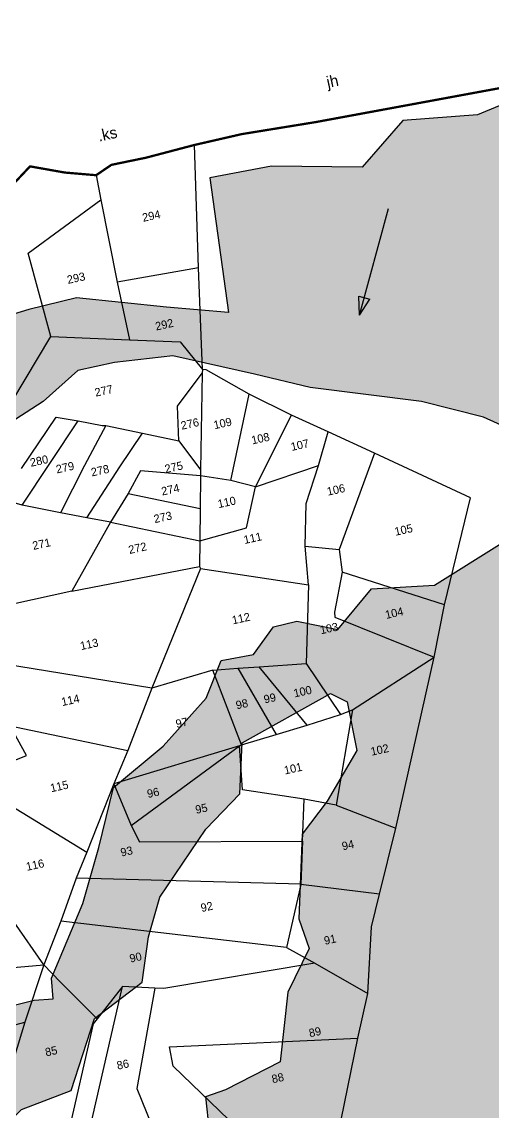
# Model space of a CAD drawing. Header units: metres. Extents: x 282146 to 284989, y 2016198 to 2020938.
# Drawn here: x 282863 to 283295, y 2019745 to 2020745 of the extents above; entities that cross this region are included whole.
import ezdxf
from ezdxf.enums import TextEntityAlignment as Align

# ---------------------------------------------------------------- set-up
doc = ezdxf.new("R2010")
doc.units = ezdxf.units.M
doc.header["$MEASUREMENT"] = 0
for name, color, linetype in [('POLY_HATCH', 12, 'Continuous'), ('POLY_PARCEL', 6, 'Continuous'), ('POLY_WATER', 4, 'Continuous'), ('SYM_ARROW', 1, 'Continuous'), ('TEXT_MAPOUT', 7, 'Continuous'), ('TEXT_PARCEL', 7, 'Continuous'), ('V_BOUND_LINE', 7, 'Continuous')]:
    doc.layers.add(name, color=color, linetype=linetype)
doc.styles.add('TEXT_MAP', font='', dxfattribs={"height": 1.8})
doc.styles.get('TEXT_MAP').set_extended_font_data('Kruti Dev 050')
pattern_1 = [(12.37531, (282698.511, 2015839.8285), (3.7931513, 5.925559), [4.97495, -4.97495]), (102.37531, (282703.3703, 2015840.8947), (-5.925559, 3.7931513), [4.97495, -4.97495])]

# ---------------------------------------------------------------- blocks, each defined once
blk = doc.blocks.new('ARROWASPECT')
h = blk.add_hatch(color=256)
h.paths.add_polyline_path([(2.85, -2.85), (3.72, -1.98), (0, 0)])
h.paths.add_polyline_path([(0, 0), (1.98, -3.72), (2.85, -2.85)])
for points in [[(0, 0), (17.15, -17.15)], [(0, 0), (1.98, -3.72)], [(0, 0), (3.72, -1.98)], [(3.72, -1.98), (1.98, -3.72)]]:
    blk.add_lwpolyline(points)
blk = doc.blocks.new('5647')
at = {"layer": 'POLY_HATCH'}
h = blk.add_hatch(dxfattribs=at)
h.set_pattern_fill('ZIGZAG', color=256, scale=39.799596, angle=12.37531, style=0)
h.set_pattern_definition(pattern_1)
h.paths.add_polyline_path([(283685.06, 2020452.71), (283641.81, 2020522.58), (283591.77, 2020579.62), (283588.55, 2020681.8), (283505.72, 2020660.43), (283414.46, 2020650.87), (283333.84, 2020644.52), (283254.71, 2020611.46), (283189.44, 2020606.73), (283153.92, 2020565.8), (283074.77, 2020566.75), (283021.13, 2020556.72), (283037.34, 2020439.07), (282983.1, 2020443.74), (282942.78, 2020447.87), (282956.05, 2020397.52), (282988.6, 2020401.27), (283060.11, 2020385.2), (283108.53, 2020373.76), (283205.68, 2020361.55), (283259.9, 2020347.85), (283293.21, 2020332.7), (283306.94, 2020294.25), (283293.36, 2020251.56), (283276.01, 2020238.05), (283216.98, 2020201.27), (283162.07, 2020198.04), (283132.78, 2020162.5), (283097.23, 2020169.52), (283101.53, 2020092.8), (283126.2, 2020106.6), (283140.87, 2020099.35), (283149.35, 2020056.74), (283123.25, 2020012.65), (283101.55, 2019983.88), (283098.57, 2019909.97), (283107.74, 2019884.08), (283089.05, 2019845.97), (283086.11, 2019819.47), (283333.42, 2019767.47), (283336.79, 2019802.54), (283351.19, 2019855.84), (283383.62, 2019900.05), (283434.85, 2019936.36), (283488.38, 2019962.14), (283528.58, 2019970.96), (283556.6, 2019994.16), (283570.58, 2020049.36), (283588.42, 2020129.16), (283590.75, 2020200.86), (283583.5, 2020270.46), (283583.17, 2020340.58), (283667.82, 2020333.58), (283727.82, 2020373.15), (283715.91, 2020411.52)])
h = blk.add_hatch(dxfattribs=at)
h.set_pattern_fill('ZIGZAG', color=256, scale=39.799596, angle=12.37531, style=0)
h.set_pattern_definition(pattern_1)
h.paths.add_polyline_path([(282613.69, 2019676.59), (282575.09, 2019687.53), (282544.97, 2019687.98), (282512.21, 2019712.56), (282499.66, 2019741.57), (282481.07, 2019749.85), (282454.2, 2019775.72), (282443.42, 2019800.71), (282450.66, 2019812), (282432.67, 2019833.64), (282433.82, 2019844.49), (282444.21, 2019849.41), (282490.75, 2019886.97), (282527.24, 2019889.68), (282581.55, 2019879.54), (282627.45, 2019867.55), (282692, 2019871.12), (282731.48, 2019876.26), (282782.91, 2019900.34), (282829.2, 2019930.79), (282836.68, 2019965.08), (282819.36, 2020023.93), (282773.33, 2020052.65), (282754.9, 2020088.32), (282749.51, 2020133.02), (282778.06, 2020159.87), (282776.3, 2020200.07), (282801.95, 2020240.11), (282800.89, 2020297.24), (282841.89, 2020339.76), (282875.5, 2020361.45), (282905.78, 2020388.39), (282937.79, 2020395.42), (282956.05, 2020397.52), (282942.78, 2020447.87), (282904.55, 2020451.79), (282863.11, 2020441.83), (282829.33, 2020431.6), (282777.36, 2020358.29), (282758.02, 2020283.41), (282726.46, 2020236.37), (282710.88, 2020184.12), (282707.03, 2020133.9), (282712.36, 2020089.73), (282733.7, 2020020.29), (282756.88, 2019978.29), (282743.7, 2019958.83), (282686.79, 2019935.88), (282634.69, 2019914.85), (282604.68, 2019930.95), (282547.31, 2019941.91), (282478.76, 2019924.25), (282429.56, 2019882.06), (282371.25, 2019853.57), (282379.61, 2019835.35), (282405.16, 2019782.53), (282438.05, 2019712.14), (282477.71, 2019682.48), (282492.79, 2019685.31), (282490.3, 2019656.86), (282530.09, 2019638.56), (282577.37, 2019621.9), (282631.44, 2019618.07), (282717.46, 2019639.56), (282749.49, 2019688.44), (282825.45, 2019712.08), (282856.43, 2019743.56), (282899.92, 2019760.08), (282920.16, 2019822.94), (282962.03, 2019854.8), (282967.31, 2019894.33), (282977.21, 2019928.76), (283017.4, 2019988.16), (283047.25, 2020019.12), (283049.26, 2020063.56), (283101.53, 2020092.8), (283097.23, 2020169.52), (283096.79, 2020169.6), (283076.6, 2020164.75), (283058.95, 2020140.58), (283030.97, 2020135.32), (283017.87, 2020102.45), (282980.25, 2020060.66), (282936.93, 2020024.69), (282924.03, 2019972.34), (282910.05, 2019923.39), (282882.83, 2019858.3), (282884.19, 2019840.06), (282867.63, 2019839.08), (282840.86, 2019832.32), (282822.26, 2019804.42), (282798.86, 2019798.4), (282767.75, 2019779.22), (282748.6, 2019753.84), (282724.17, 2019748.48), (282697.91, 2019723.31), (282693.44, 2019699.38), (282674.03, 2019679.24), (282646.33, 2019676.69)])
h = blk.add_hatch(dxfattribs=at)
h.set_pattern_fill('ZIGZAG', color=256, scale=39.799596, angle=12.37531, style=0)
h.set_pattern_definition(pattern_1)
h.paths.add_polyline_path([(283310.64, 2019450.28), (283319.31, 2019584.54), (283329.1, 2019626.79), (283330.03, 2019732.28), (283333.42, 2019767.47), (283086.11, 2019819.47), (283082.32, 2019785.2), (283034.46, 2019760.75), (283017.24, 2019754.75), (283020.3, 2019724.9), (282919.75, 2019634.76), (282869.37, 2019550.47), (282870.67, 2019480.16), (282893.63, 2019427.84), (282944.18, 2019374.52), (282924.98, 2019296.76), (283012.13, 2019205.32), (283080.26, 2019096.67), (283314.01, 2019111.72), (283296.99, 2019210.12)])
for points in [[(283333.84, 2020644.52), (283254.71, 2020611.46), (283189.44, 2020606.73), (283153.92, 2020565.8), (283074.77, 2020566.75), (283021.13, 2020556.72), (283037.34, 2020439.07), (282983.1, 2020443.74), (282904.55, 2020451.79), (282863.11, 2020441.83), (282829.33, 2020431.6)], [(282825.45, 2019712.08), (282856.43, 2019743.56), (282899.92, 2019760.08), (282920.16, 2019822.94), (282962.03, 2019854.8), (282967.31, 2019894.33), (282977.21, 2019928.76), (283017.4, 2019988.16), (283047.25, 2020019.12), (283049.26, 2020063.56), (283126.2, 2020106.6), (283140.87, 2020099.35), (283149.35, 2020056.74), (283123.25, 2020012.65), (283101.55, 2019983.88), (283098.57, 2019909.97), (283107.74, 2019884.08), (283089.05, 2019845.97), (283082.32, 2019785.2), (283034.46, 2019760.75), (283017.24, 2019754.75), (283020.3, 2019724.9)], [(282697.91, 2019723.31), (282724.17, 2019748.48), (282748.6, 2019753.84), (282767.75, 2019779.22), (282798.86, 2019798.4), (282822.26, 2019804.42), (282840.86, 2019832.32), (282867.63, 2019839.08), (282884.19, 2019840.06), (282882.83, 2019858.3), (282910.05, 2019923.39), (282924.03, 2019972.34), (282936.93, 2020024.69), (282980.25, 2020060.66), (283017.87, 2020102.45), (283030.97, 2020135.32), (283058.95, 2020140.58), (283076.6, 2020164.75), (283096.79, 2020169.6), (283132.78, 2020162.5), (283162.07, 2020198.04), (283216.98, 2020201.27), (283276.01, 2020238.05)], [(283293.21, 2020332.7), (283259.9, 2020347.85), (283205.68, 2020361.55), (283108.53, 2020373.76), (283060.11, 2020385.2), (282988.6, 2020401.27), (282937.79, 2020395.42), (282905.78, 2020388.39), (282875.5, 2020361.45), (282841.89, 2020339.76)]]:
    blk.add_lwpolyline(points, dxfattribs=at)
at = {"layer": 'POLY_PARCEL'}
for points in [[(283011.25, 2020478.18), (283007.52, 2020585.29)], [(282921.8, 2020558.93), (282926.04, 2020537.45)], [(282882.23, 2020418.29), (282862.62, 2020491.05), (282926.04, 2020537.45)], [(282926.04, 2020537.45), (282940.23, 2020465.47)], [(283011.25, 2020478.18), (282940.23, 2020465.47)], [(283014.69, 2020389.4), (283011.25, 2020478.18)], [(282940.23, 2020465.47), (282950.99, 2020415.24)], [(282837.2, 2020343.2), (282882.23, 2020418.29)], [(282882.23, 2020418.29), (282950.99, 2020415.24)], [(282950.99, 2020415.24), (282994.98, 2020413.4), (283014.69, 2020389.4)], [(282994.03, 2020327.06), (282992.7, 2020357.5), (283014.39, 2020386.08)], [(283014.39, 2020386.08), (283012.84, 2020301.72)], [(283014.69, 2020389.4), (283014.39, 2020386.08)], [(283055.3, 2020367.79), (283017.71, 2020389.21), (283014.69, 2020389.4)], [(283039.26, 2020292.55), (283055.3, 2020367.79)], [(283092.29, 2020349.56), (283055.3, 2020367.79)], [(282856.5, 2020303.03), (282886.77, 2020347.89), (282906.2, 2020344.67)], [(283060.73, 2020286.94), (283092.29, 2020349.56)], [(283124.38, 2020334.95), (283092.29, 2020349.56)], [(282857.35, 2020271.05), (282906.2, 2020344.67)], [(282930.36, 2020340.62), (282911.53, 2020305.66), (282890.64, 2020264.31)], [(282906.2, 2020344.67), (282927.18, 2020340.45), (282930.36, 2020340.62)], [(282930.36, 2020340.62), (282962.35, 2020333.74)], [(282913.52, 2020259.98), (282942.55, 2020304.45), (282962.35, 2020333.74)], [(282962.35, 2020333.74), (282994.03, 2020327.06)], [(283115.72, 2020305.69), (283124.38, 2020334.95)], [(283164.58, 2020316.24), (283124.38, 2020334.95)], [(282994.03, 2020327.06), (283012.84, 2020301.72)], [(283164.58, 2020316.24), (283133.75, 2020232.38)], [(283225.76, 2020183.93), (283248.41, 2020277.25), (283164.58, 2020316.24)], [(283012.88, 2020296.66), (282960.59, 2020300.99), (282949.62, 2020281.09)], [(283012.84, 2020301.72), (283012.88, 2020296.66)], [(283060.73, 2020286.94), (283115.72, 2020305.69)], [(283104.16, 2020235.27), (283105.12, 2020272.36), (283115.72, 2020305.69)], [(283012.88, 2020296.66), (283012.49, 2020267.97)], [(283039.26, 2020292.55), (283012.88, 2020296.66)], [(283060.73, 2020286.94), (283039.26, 2020292.55)], [(282949.62, 2020281.09), (282934.25, 2020256.07)], [(282949.62, 2020281.09), (283012.49, 2020267.97)], [(283012.21, 2020239.95), (283053.1, 2020251.05), (283060.73, 2020286.94)], [(282857.35, 2020271.05), (282839.35, 2020276.11)], [(282890.64, 2020264.31), (282857.35, 2020271.05)], [(282913.52, 2020259.98), (282890.64, 2020264.31)], [(283012.49, 2020267.97), (283012.21, 2020239.95)], [(282934.25, 2020256.07), (282900.63, 2020196.04)], [(282934.25, 2020256.07), (282913.52, 2020259.98)], [(282934.25, 2020256.07), (283012.21, 2020239.95)], [(283012.21, 2020239.95), (283012.06, 2020217.46)], [(283104.16, 2020235.27), (283133.75, 2020232.38)], [(283107.04, 2020201.42), (283104.16, 2020235.27)], [(283133.75, 2020232.38), (283136.53, 2020212.41)], [(282900.63, 2020196.04), (283012.06, 2020217.46)], [(283012.71, 2020215.73), (282970.28, 2020111.36)], [(283012.06, 2020217.46), (283012.71, 2020215.73)], [(283012.71, 2020215.73), (283107.04, 2020201.42)], [(283136.53, 2020212.41), (283129.75, 2020177.51), (283130.13, 2020173.32), (283216.76, 2020138.4)], [(283225.76, 2020183.93), (283136.53, 2020212.41)], [(282900.63, 2020196.04), (282794.69, 2020172.58)], [(283107.04, 2020201.42), (283105.07, 2020132.66)], [(283216.76, 2020138.4), (283225.76, 2020183.93)], [(283145.51, 2020092.24), (283216.76, 2020138.4)], [(283183.14, 2019989.19), (283216.76, 2020138.4)], [(282970.28, 2020111.36), (282814.87, 2020136.66)], [(283023.59, 2020127), (283045.38, 2020128.85)], [(283045.38, 2020128.85), (283064.11, 2020130.02)], [(283045.38, 2020128.85), (283078.96, 2020070.85)], [(283064.11, 2020130.02), (283105.07, 2020132.66)], [(283105.81, 2020078.88), (283064.11, 2020130.02)], [(283105.07, 2020132.66), (283135.13, 2020088.36)], [(283023.59, 2020127), (282970.28, 2020111.36)], [(283048.59, 2020061.78), (283023.59, 2020127)], [(282970.28, 2020111.36), (282949.36, 2020056.79)], [(283145.51, 2020092.24), (283131.08, 2020009.13)], [(283135.13, 2020088.36), (283145.51, 2020092.24)], [(283105.81, 2020078.88), (283135.13, 2020088.36)], [(282809.44, 2020031.86), (282861.06, 2020052.54), (282846.86, 2020078.29)], [(282846.86, 2020078.29), (282949.36, 2020056.79)], [(283048.59, 2020061.78), (283078.96, 2020070.85)], [(283078.96, 2020070.85), (283105.81, 2020078.88)], [(283046.92, 2020060.88), (283048.59, 2020061.78)], [(283046.92, 2020060.88), (282937.25, 2020027.75)], [(282949.36, 2020056.79), (282937.25, 2020027.75)], [(282952.32, 2019991.33), (283046.92, 2020060.88)], [(283103.22, 2020014.35), (283049.47, 2020022.42), (283046.92, 2020060.88)], [(282809.44, 2020031.86), (282913.71, 2019968.07)], [(282937.25, 2020027.75), (282913.71, 2019968.07)], [(282937.25, 2020027.75), (282952.32, 2019991.33)], [(283101.79, 2019977.61), (283103.22, 2020014.35)], [(283131.08, 2020009.13), (283103.22, 2020014.35)], [(283131.08, 2020009.13), (283183.14, 2019989.19)], [(282952.32, 2019991.33), (282959.48, 2019977.08), (283101.79, 2019977.61)], [(283169.02, 2019931.41), (283183.14, 2019989.19)], [(283101.79, 2019977.61), (283100.24, 2019940.21)], [(282913.71, 2019968.07), (282904.39, 2019945.57)], [(282876.07, 2019869.87), (282824.07, 2019944.47)], [(282904.39, 2019945.57), (282890.99, 2019907.89)], [(283100.24, 2019940.21), (282904.39, 2019945.57)], [(283100.22, 2019939.91), (283087.74, 2019885.07)], [(283100.24, 2019940.21), (283100.22, 2019939.91)], [(283169.02, 2019931.41), (283100.22, 2019939.91)], [(283158.83, 2019844.79), (283162.17, 2019902.92), (283169.02, 2019931.41)], [(282890.99, 2019907.89), (282876.07, 2019869.87)], [(283087.74, 2019885.07), (282890.99, 2019907.89)], [(283087.74, 2019885.07), (283112.49, 2019871.27)], [(283112.49, 2019871.27), (282980.71, 2019849.2), (282972.92, 2019849.6)], [(283112.49, 2019871.27), (283158.83, 2019844.79)], [(282772.13, 2019861), (282876.07, 2019869.87)], [(282876.07, 2019869.87), (282859.43, 2019819.88)], [(282876.07, 2019869.87), (282890.29, 2019854.99), (282922.64, 2019822.67)], [(282972.92, 2019849.6), (282944.66, 2019851.04)], [(282972.92, 2019849.6), (282957.31, 2019761.89), (282974.19, 2019720.31)], [(283149.97, 2019805.97), (283158.83, 2019844.79)], [(282766.84, 2019795.23), (282859.43, 2019819.88)], [(282859.43, 2019819.88), (282849.82, 2019788.11)], [(283045.7, 2019726.63), (282989.05, 2019781.38), (282985.64, 2019798.31), (283149.97, 2019805.97)], [(283135.41, 2019734.62), (283149.97, 2019805.97)]]:
    blk.add_lwpolyline(points, dxfattribs=at)
at = {"layer": 'POLY_WATER'}
for points in [[(282910.38, 2019707.79), (282918.34, 2019735.35), (282944.66, 2019851.04)], [(282944.66, 2019851.04), (282922.64, 2019822.67)], [(282922.64, 2019822.67), (282918.98, 2019818.37), (282896.79, 2019719.96)]]:
    blk.add_lwpolyline(points, dxfattribs=at)
at = {"layer": 'V_BOUND_LINE', "const_width": 1.99}
for points in [[(283007.52, 2020585.29), (283048.89, 2020594.78), (283113.48, 2020605.27), (283317.54, 2020642.9), (283504.74, 2020675.62), (283595.83, 2020691.7)], [(282921.8, 2020558.93), (282935.12, 2020567.97), (282965.27, 2020574.19), (283007.52, 2020585.29)], [(282798.31, 2020529.8), (282849.86, 2020551.51), (282864.08, 2020566.66), (282894.36, 2020561.27), (282921.8, 2020558.93)]]:
    blk.add_lwpolyline(points, dxfattribs=at)
at = {"layer": 'SYM_ARROW', "xscale": 3.979959615399544, "yscale": 3.979959615399544, "zscale": 3.979959615399544, "rotation": 119.8120225770671}
blk.add_blockref('ARROWASPECT', (283151.69, 2020436.64), dxfattribs=at)
at = {"layer": 'TEXT_MAPOUT', "style": 'TEXT_MAP'}
for s, p in [('jh', (283124.04, 2020634.99)), ('.ks', (282924.41, 2020588.19))]:
    blk.add_text(s, height=9.95, rotation=12.37531, dxfattribs=at).set_placement(p)
at = {"layer": 'TEXT_PARCEL', "style": 'TEXT_MAP'}
for s, p in [('294', (282969.94, 2020523.42)), ('293', (282904.26, 2020469.23)), ('292', (282981.26, 2020428.56)), ('277', (282928.45, 2020370.91)), ('276', (283003.55, 2020341.96)), ('109', (283032.14, 2020342.43)), ('108', (283065.15, 2020329.19)), ('107', (283099.54, 2020323.48)), ('280', (282871.97, 2020309.67)), ('279', (282894.62, 2020303.9)), ('275', (282989.53, 2020304.17)), ('278', (282925.18, 2020301.25)), ('274', (282986.54, 2020284.62)), ('106', (283131.05, 2020284.43)), ('110', (283035.73, 2020273.57)), ('273', (282979.96, 2020260.48)), ('105', (283190.09, 2020249.43)), ('271', (282874.07, 2020237.16)), ('111', (283058.38, 2020242.25)), ('272', (282957.87, 2020233.59)), ('112', (283048.18, 2020172.17)), ('104', (283181.89, 2020176.84)), ('103', (283124.99, 2020163.47)), ('113', (282915.7, 2020149.68)), ('100', (283101.92, 2020108.36)), ('114', (282899.28, 2020100.84)), ('98', (283048.96, 2020097.44)), ('99', (283073.3, 2020102.5)), ('97', (282996.46, 2020081.15)), ('102', (283169.18, 2020057.49)), ('101', (283093.61, 2020041.13)), ('115', (282889.59, 2020025.61)), ('96', (282971.46, 2020020.08)), ('95', (283013.57, 2020006.21)), ('94', (283141.48, 2019974.36)), ('93', (282948.31, 2019968.91)), ('116', (282868.42, 2019957.05)), ('92', (283018.26, 2019920.5)), ('91', (283125.86, 2019891.89)), ('90', (282956.16, 2019876.39)), ('89', (283112.68, 2019811.23)), ('85', (282882.52, 2019794.54)), ('86', (282945.03, 2019782.95)), ('88', (283080.19, 2019771.08))]:
    blk.add_text(s, height=7.164, rotation=12.37531, dxfattribs=at).set_placement(p, align=Align.MIDDLE)

msp = doc.modelspace()

# ---------------------------------------------------------------- block references
at = {"xscale": 1.051453222781844, "yscale": 1.051453222781844, "zscale": 1.051453222781844, "rotation": 0.007350067816667833}
msp.add_blockref('5647', (-14275.7, -103956.9), dxfattribs=at)

doc.saveas('drawing.dxf')
